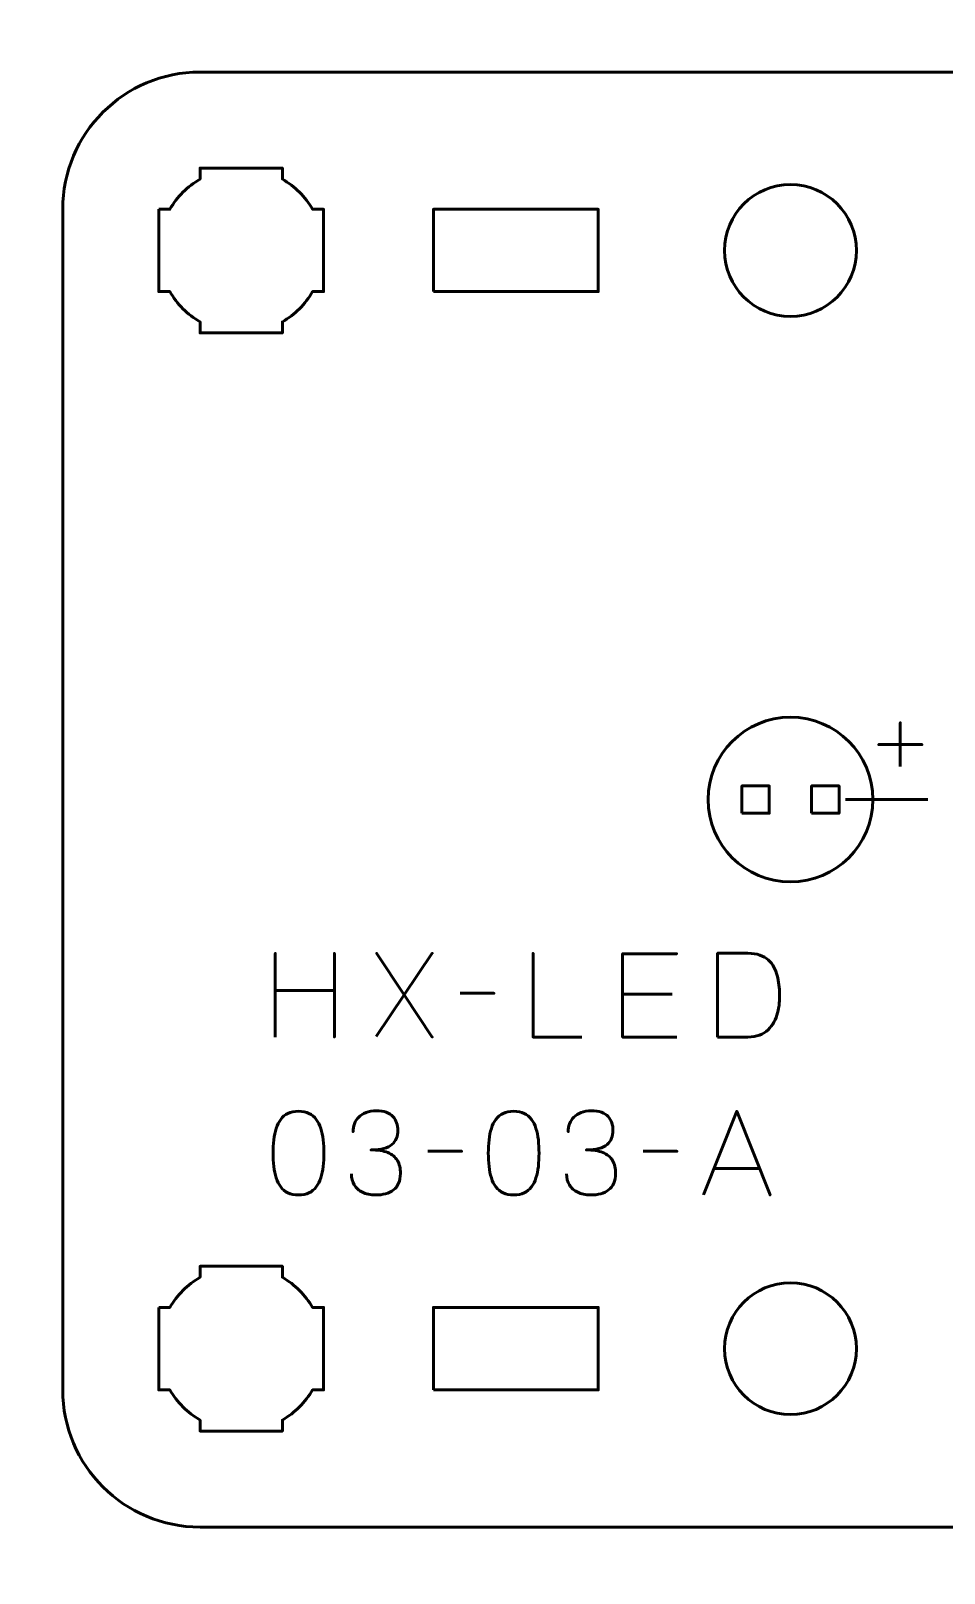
# Model space of a CAD drawing. Header units: centimetres. Extents: x -21 to 0, y -29.7 to 0.
# Drawn here: x -5.97 to -2.64, y -11.57 to -5.95 of the extents above; entities that cross this region are included whole.
import ezdxf

# ---------------------------------------------------------------- set-up
doc = ezdxf.new("R2010")
doc.units = ezdxf.units.CM
doc.header["$MEASUREMENT"] = 0
doc.layers.add('Layer 1', color=7, linetype='Continuous')

msp = doc.modelspace()

# ---------------------------------------------------------------- linework, layer by layer
at = {"layer": 'Layer 1', "lineweight": 53}
for points in [[(-4.5, -6.9), (-3.9, -6.9), (-3.9, -6.6), (-4.5, -6.6), (-4.5, -6.9)], [(-3.377, -8.8), (-3.277, -8.8), (-3.277, -8.7), (-3.377, -8.7), (-3.377, -8.8)], [(-3.123, -8.8), (-3.023, -8.8), (-3.023, -8.7), (-3.123, -8.7), (-3.123, -8.8)], [(-4.5, -10.9), (-3.9, -10.9), (-3.9, -10.6), (-4.5, -10.6), (-4.5, -10.9)]]:
    msp.add_lwpolyline(points, close=True, dxfattribs=at)
for centre in [(-3.2, -6.75), (-3.2, -10.75)]:
    msp.add_ellipse(centre, major_axis=(0, 0.24), ratio=1, dxfattribs=at)
at = {"layer": 'Layer 1', "color": 5, "lineweight": 53}
msp.add_ellipse((-3.2, -8.75), major_axis=(0, 0.3), ratio=1, dxfattribs=at)
at = {"layer": 'Layer 1', "color": 1, "lineweight": 53}
msp.add_open_spline([(-21.00003, -29.19995), (-21.00003, -29.19995), (-21.00003, -5.29992), (-21.00003, -5.29992), (-21.00003, -5.29992), (-21.00003, -5.21709), (-20.93286, -5.14992), (-20.85003, -5.14992), (-20.85003, -5.14992), (-20.7672, -5.14992), (-20.70003, -5.08275), (-20.70003, -4.99992), (-20.70003, -4.99992), (-20.70003, -4.91709), (-20.7672, -4.84992), (-20.85003, -4.84992), (-20.85003, -4.84992), (-20.93286, -4.84992), (-21.00003, -4.78275), (-21.00003, -4.69992), (-21.00003, -4.69992), (-21.00003, -4.61709), (-20.93286, -4.54992), (-20.85003, -4.54992), (-20.85003, -4.54992), (-20.7672, -4.54992), (-20.70003, -4.48275), (-20.70003, -4.39992), (-20.70003, -4.39992), (-20.70003, -4.31709), (-20.7672, -4.24992), (-20.85003, -4.24992), (-20.85003, -4.24992), (-20.93286, -4.24992), (-21.00003, -4.18275), (-21.00003, -4.09992), (-21.00003, -4.09992), (-21.00003, -4.01709), (-20.93286, -3.94992), (-20.85003, -3.94992), (-20.85003, -3.94992), (-20.7672, -3.94992), (-20.70003, -3.88275), (-20.70003, -3.79992), (-20.70003, -3.79992), (-20.70003, -3.71709), (-20.7672, -3.64992), (-20.85003, -3.64992), (-20.85003, -3.64992), (-20.93286, -3.64992), (-21.00003, -3.58275), (-21.00003, -3.49992), (-21.00003, -3.49992), (-21.00003, -3.41709), (-20.93286, -3.34992), (-20.85003, -3.34992), (-20.85003, -3.34992), (-20.7672, -3.34992), (-20.70003, -3.28275), (-20.70003, -3.19992), (-20.70003, -3.19992), (-20.70003, -3.11709), (-20.7672, -3.04992), (-20.85003, -3.04992), (-20.85003, -3.04992), (-20.93286, -3.04992), (-21.00003, -2.98275), (-21.00003, -2.89992), (-21.00003, -2.89992), (-21.00003, -2.81709), (-20.93286, -2.74992), (-20.85003, -2.74992), (-20.85003, -2.74992), (-20.7672, -2.74992), (-20.70003, -2.68275), (-20.70003, -2.59992), (-20.70003, -2.59992), (-20.70003, -2.51709), (-20.7672, -2.44992), (-20.85003, -2.44992), (-20.85003, -2.44992), (-20.93286, -2.44992), (-21.00003, -2.38275), (-21.00003, -2.29992), (-21.00003, -2.29992), (-21.00003, -2.21709), (-20.93286, -2.14992), (-20.85003, -2.14992), (-20.85003, -2.14992), (-20.7672, -2.14992), (-20.70003, -2.08275), (-20.70003, -1.99992), (-20.70003, -1.99992), (-20.70003, -1.91709), (-20.7672, -1.84992), (-20.85003, -1.84992), (-20.85003, -1.84992), (-20.93286, -1.84992), (-21.00003, -1.78275), (-21.00003, -1.69992), (-21.00003, -1.69992), (-21.00003, -1.61709), (-20.93286, -1.54992), (-20.85003, -1.54992), (-20.85003, -1.54992), (-20.7672, -1.54992), (-20.70003, -1.48275), (-20.70003, -1.39992), (-20.70003, -1.39992), (-20.70003, -1.31709), (-20.7672, -1.24992), (-20.85003, -1.24992), (-20.85003, -1.24992), (-20.93286, -1.24992), (-21.00003, -1.18275), (-21.00003, -1.09992), (-21.00003, -1.09992), (-21.00003, -1.09992), (-21.00003, -0.49992), (-21.00003, -0.49992), (-21.00003, -0.49992), (-21.00003, -0.22295), (-20.77694, 0.00004), (-20.49994, 0.00004), (-20.49994, 0.00004), (-20.49994, 0.00004), (-0.50008, 0.00004), (-0.50008, 0.00004), (-0.50008, 0.00004), (-0.22294, 0.00004), (0.00002, -0.22295), (0.00002, -0.49992), (0.00002, -0.49992), (0.00002, -0.49992), (0.00002, -29.19995), (0.00002, -29.19995), (0.00002, -29.19995), (0.00002, -29.47695), (-0.22294, -29.70004), (-0.50008, -29.70004), (-0.50008, -29.70004), (-0.50008, -29.70004), (-20.49994, -29.70004), (-20.49994, -29.70004), (-20.49994, -29.70004), (-20.77694, -29.70004), (-21.00003, -29.47695), (-21.00003, -29.19995)], degree=3, knots=[0, 0, 0, 0, 0.027027, 0.027027, 0.027027, 0.027027, 0.0540541, 0.0540541, 0.0540541, 0.0540541, 0.0810811, 0.0810811, 0.0810811, 0.0810811, 0.1081081, 0.1081081, 0.1081081, 0.1081081, 0.1351351, 0.1351351, 0.1351351, 0.1351351, 0.1621622, 0.1621622, 0.1621622, 0.1621622, 0.1891892, 0.1891892, 0.1891892, 0.1891892, 0.2162162, 0.2162162, 0.2162162, 0.2162162, 0.2432432, 0.2432432, 0.2432432, 0.2432432, 0.2702703, 0.2702703, 0.2702703, 0.2702703, 0.2972973, 0.2972973, 0.2972973, 0.2972973, 0.3243243, 0.3243243, 0.3243243, 0.3243243, 0.3513514, 0.3513514, 0.3513514, 0.3513514, 0.3783784, 0.3783784, 0.3783784, 0.3783784, 0.4054054, 0.4054054, 0.4054054, 0.4054054, 0.4324324, 0.4324324, 0.4324324, 0.4324324, 0.4594595, 0.4594595, 0.4594595, 0.4594595, 0.4864865, 0.4864865, 0.4864865, 0.4864865, 0.5135135, 0.5135135, 0.5135135, 0.5135135, 0.5405405, 0.5405405, 0.5405405, 0.5405405, 0.5675676, 0.5675676, 0.5675676, 0.5675676, 0.5945946, 0.5945946, 0.5945946, 0.5945946, 0.6216216, 0.6216216, 0.6216216, 0.6216216, 0.6486486, 0.6486486, 0.6486486, 0.6486486, 0.6756757, 0.6756757, 0.6756757, 0.6756757, 0.7027027, 0.7027027, 0.7027027, 0.7027027, 0.7297297, 0.7297297, 0.7297297, 0.7297297, 0.7567568, 0.7567568, 0.7567568, 0.7567568, 0.7837838, 0.7837838, 0.7837838, 0.7837838, 0.8108108, 0.8108108, 0.8108108, 0.8108108, 0.8378378, 0.8378378, 0.8378378, 0.8378378, 0.8648649, 0.8648649, 0.8648649, 0.8648649, 0.8918919, 0.8918919, 0.8918919, 0.8918919, 0.9189189, 0.9189189, 0.9189189, 0.9189189, 0.9459459, 0.9459459, 0.9459459, 0.9459459, 0.972973, 0.972973, 0.972973, 0.972973, 1, 1, 1, 1], dxfattribs=at)
at = {"layer": 'Layer 1', "color": 3, "lineweight": 53}
msp.add_open_spline([(-5.85, -10.9), (-5.85, -10.9), (-5.85, -6.6), (-5.85, -6.6), (-5.85, -6.6), (-5.85, -6.32391), (-5.62609, -6.1), (-5.35, -6.1), (-5.35, -6.1), (-5.35, -6.1), (-1.05, -6.1), (-1.05, -6.1), (-1.05, -6.1), (-0.77391, -6.1), (-0.55, -6.32391), (-0.55, -6.6), (-0.55, -6.6), (-0.55, -6.6), (-0.55, -10.9), (-0.55, -10.9), (-0.55, -10.9), (-0.55, -11.17609), (-0.77391, -11.4), (-1.05, -11.4), (-1.05, -11.4), (-1.05, -11.4), (-5.35, -11.4), (-5.35, -11.4), (-5.35, -11.4), (-5.62609, -11.4), (-5.85, -11.17609), (-5.85, -10.9)], degree=3, knots=[0, 0, 0, 0, 0.125, 0.125, 0.125, 0.125, 0.25, 0.25, 0.25, 0.25, 0.375, 0.375, 0.375, 0.375, 0.5, 0.5, 0.5, 0.5, 0.625, 0.625, 0.625, 0.625, 0.75, 0.75, 0.75, 0.75, 0.875, 0.875, 0.875, 0.875, 1, 1, 1, 1], dxfattribs=at)
at = {"layer": 'Layer 1', "lineweight": 53}
for points in [[(-5.5, -6.6), (-5.5, -6.6), (-5.45985, -6.6), (-5.45985, -6.6), (-5.45985, -6.6), (-5.4335, -6.55447), (-5.39553, -6.5165), (-5.35, -6.49015), (-5.35, -6.49015), (-5.35, -6.49015), (-5.35, -6.45), (-5.35, -6.45), (-5.35, -6.45), (-5.35, -6.45), (-5.2, -6.45), (-5.2, -6.45), (-5.2, -6.45), (-5.2, -6.45), (-5.05, -6.45), (-5.05, -6.45), (-5.05, -6.45), (-5.05, -6.45), (-5.05, -6.49015), (-5.05, -6.49015), (-5.05, -6.49015), (-5.00447, -6.5165), (-4.9665, -6.55447), (-4.94015, -6.6), (-4.94015, -6.6), (-4.94015, -6.6), (-4.9, -6.6), (-4.9, -6.6), (-4.9, -6.6), (-4.9, -6.6), (-4.9, -6.75), (-4.9, -6.75), (-4.9, -6.75), (-4.9, -6.75), (-4.9, -6.9), (-4.9, -6.9), (-4.9, -6.9), (-4.9, -6.9), (-4.94015, -6.9), (-4.94015, -6.9), (-4.94015, -6.9), (-4.9665, -6.94553), (-5.00447, -6.9835), (-5.05, -7.00985), (-5.05, -7.00985), (-5.05, -7.00985), (-5.05, -7.05), (-5.05, -7.05), (-5.05, -7.05), (-5.05, -7.05), (-5.2, -7.05), (-5.2, -7.05), (-5.2, -7.05), (-5.2, -7.05), (-5.35, -7.05), (-5.35, -7.05), (-5.35, -7.05), (-5.35, -7.05), (-5.35, -7.00985), (-5.35, -7.00985), (-5.35, -7.00985), (-5.39553, -6.9835), (-5.4335, -6.94553), (-5.45985, -6.9), (-5.45985, -6.9), (-5.45985, -6.9), (-5.5, -6.9), (-5.5, -6.9), (-5.5, -6.9), (-5.5, -6.9), (-5.5, -6.75), (-5.5, -6.75), (-5.5, -6.75), (-5.5, -6.75), (-5.5, -6.6), (-5.5, -6.6)], [(-5.5, -10.6), (-5.5, -10.6), (-5.45985, -10.6), (-5.45985, -10.6), (-5.45985, -10.6), (-5.4335, -10.55447), (-5.39553, -10.5165), (-5.35, -10.49015), (-5.35, -10.49015), (-5.35, -10.49015), (-5.35, -10.45), (-5.35, -10.45), (-5.35, -10.45), (-5.35, -10.45), (-5.2, -10.45), (-5.2, -10.45), (-5.2, -10.45), (-5.2, -10.45), (-5.05, -10.45), (-5.05, -10.45), (-5.05, -10.45), (-5.05, -10.45), (-5.05, -10.49015), (-5.05, -10.49015), (-5.05, -10.49015), (-5.00447, -10.5165), (-4.9665, -10.55447), (-4.94015, -10.6), (-4.94015, -10.6), (-4.94015, -10.6), (-4.9, -10.6), (-4.9, -10.6), (-4.9, -10.6), (-4.9, -10.6), (-4.9, -10.75), (-4.9, -10.75), (-4.9, -10.75), (-4.9, -10.75), (-4.9, -10.9), (-4.9, -10.9), (-4.9, -10.9), (-4.9, -10.9), (-4.94015, -10.9), (-4.94015, -10.9), (-4.94015, -10.9), (-4.9665, -10.94553), (-5.00447, -10.9835), (-5.05, -11.00985), (-5.05, -11.00985), (-5.05, -11.00985), (-5.05, -11.05), (-5.05, -11.05), (-5.05, -11.05), (-5.05, -11.05), (-5.2, -11.05), (-5.2, -11.05), (-5.2, -11.05), (-5.2, -11.05), (-5.35, -11.05), (-5.35, -11.05), (-5.35, -11.05), (-5.35, -11.05), (-5.35, -11.00985), (-5.35, -11.00985), (-5.35, -11.00985), (-5.39553, -10.9835), (-5.4335, -10.94553), (-5.45985, -10.9), (-5.45985, -10.9), (-5.45985, -10.9), (-5.5, -10.9), (-5.5, -10.9), (-5.5, -10.9), (-5.5, -10.9), (-5.5, -10.75), (-5.5, -10.75), (-5.5, -10.75), (-5.5, -10.75), (-5.5, -10.6), (-5.5, -10.6)]]:
    msp.add_open_spline(points, degree=3, knots=[0, 0, 0, 0, 0.05, 0.05, 0.05, 0.05, 0.1, 0.1, 0.1, 0.1, 0.15, 0.15, 0.15, 0.15, 0.2, 0.2, 0.2, 0.2, 0.25, 0.25, 0.25, 0.25, 0.3, 0.3, 0.3, 0.3, 0.35, 0.35, 0.35, 0.35, 0.4, 0.4, 0.4, 0.4, 0.45, 0.45, 0.45, 0.45, 0.5, 0.5, 0.5, 0.5, 0.55, 0.55, 0.55, 0.55, 0.6, 0.6, 0.6, 0.6, 0.65, 0.65, 0.65, 0.65, 0.7, 0.7, 0.7, 0.7, 0.75, 0.75, 0.75, 0.75, 0.8, 0.8, 0.8, 0.8, 0.85, 0.85, 0.85, 0.85, 0.9, 0.9, 0.9, 0.9, 0.95, 0.95, 0.95, 0.95, 1, 1, 1, 1], dxfattribs=at)
at = {"layer": 'Layer 1', "color": 5, "lineweight": 53}
for points, knots in [([(-2.8, -8.62959), (-2.8, -8.62959), (-2.8, -8.55), (-2.8, -8.55), (-2.8, -8.55), (-2.8, -8.55), (-2.87916, -8.55), (-2.87916, -8.55), (-2.87916, -8.55), (-2.87916, -8.55), (-2.8, -8.55), (-2.8, -8.55), (-2.8, -8.55), (-2.8, -8.55), (-2.8, -8.47042), (-2.8, -8.47042), (-2.8, -8.47042), (-2.8, -8.47042), (-2.8, -8.55), (-2.8, -8.55), (-2.8, -8.55), (-2.8, -8.55), (-2.72083, -8.55), (-2.72083, -8.55), (-2.72083, -8.55), (-2.72083, -8.55), (-2.8, -8.55), (-2.8, -8.55), (-2.8, -8.55), (-2.8, -8.55), (-2.8, -8.62959), (-2.8, -8.62959)], [0, 0, 0, 0, 0.125, 0.125, 0.125, 0.125, 0.25, 0.25, 0.25, 0.25, 0.375, 0.375, 0.375, 0.375, 0.5, 0.5, 0.5, 0.5, 0.625, 0.625, 0.625, 0.625, 0.75, 0.75, 0.75, 0.75, 0.875, 0.875, 0.875, 0.875, 1, 1, 1, 1]), ([(-5.07632, -9.61494), (-5.07632, -9.61494), (-5.07632, -9.44603), (-5.07632, -9.44603), (-5.07632, -9.44603), (-5.07632, -9.44603), (-4.86085, -9.44603), (-4.86085, -9.44603), (-4.86085, -9.44603), (-4.86085, -9.44603), (-4.86085, -9.61494), (-4.86085, -9.61494), (-4.86085, -9.61494), (-4.86085, -9.61494), (-4.86085, -9.31014), (-4.86085, -9.31014), (-4.86085, -9.31014), (-4.86085, -9.31014), (-4.86085, -9.44603), (-4.86085, -9.44603), (-4.86085, -9.44603), (-4.86085, -9.44603), (-5.07632, -9.44603), (-5.07632, -9.44603), (-5.07632, -9.44603), (-5.07632, -9.44603), (-5.07632, -9.31014), (-5.07632, -9.31014), (-5.07632, -9.31014), (-5.07632, -9.31014), (-5.07632, -9.61494), (-5.07632, -9.61494)], [0, 0, 0, 0, 0.125, 0.125, 0.125, 0.125, 0.25, 0.25, 0.25, 0.25, 0.375, 0.375, 0.375, 0.375, 0.5, 0.5, 0.5, 0.5, 0.625, 0.625, 0.625, 0.625, 0.75, 0.75, 0.75, 0.75, 0.875, 0.875, 0.875, 0.875, 1, 1, 1, 1]), ([(-4.70887, -9.61282), (-4.70887, -9.61282), (-4.60642, -9.46127), (-4.60642, -9.46127), (-4.60642, -9.46127), (-4.60642, -9.46127), (-4.70718, -9.30972), (-4.70718, -9.30972), (-4.70718, -9.30972), (-4.70718, -9.30972), (-4.60642, -9.46127), (-4.60642, -9.46127), (-4.60642, -9.46127), (-4.60642, -9.46127), (-4.5044, -9.30972), (-4.5044, -9.30972), (-4.5044, -9.30972), (-4.5044, -9.30972), (-4.60642, -9.46127), (-4.60642, -9.46127), (-4.60642, -9.46127), (-4.60642, -9.46127), (-4.5044, -9.61494), (-4.5044, -9.61494), (-4.5044, -9.61494), (-4.5044, -9.61494), (-4.60642, -9.46127), (-4.60642, -9.46127), (-4.60642, -9.46127), (-4.60642, -9.46127), (-4.70887, -9.61282), (-4.70887, -9.61282)], [0, 0, 0, 0, 0.125, 0.125, 0.125, 0.125, 0.25, 0.25, 0.25, 0.25, 0.375, 0.375, 0.375, 0.375, 0.5, 0.5, 0.5, 0.5, 0.625, 0.625, 0.625, 0.625, 0.75, 0.75, 0.75, 0.75, 0.875, 0.875, 0.875, 0.875, 1, 1, 1, 1]), ([(-3.95916, -9.61494), (-3.95916, -9.61494), (-4.13738, -9.61494), (-4.13738, -9.61494), (-4.13738, -9.61494), (-4.13738, -9.61494), (-4.13738, -9.30972), (-4.13738, -9.30972), (-4.13738, -9.30972), (-4.13738, -9.30972), (-4.13738, -9.61494), (-4.13738, -9.61494), (-4.13738, -9.61494), (-4.13738, -9.61494), (-3.95916, -9.61494), (-3.95916, -9.61494)], [0, 0, 0, 0, 0.25, 0.25, 0.25, 0.25, 0.5, 0.5, 0.5, 0.5, 0.75, 0.75, 0.75, 0.75, 1, 1, 1, 1]), ([(-3.61415, -9.61494), (-3.61415, -9.61494), (-3.81142, -9.61494), (-3.81142, -9.61494), (-3.81142, -9.61494), (-3.81142, -9.61494), (-3.81142, -9.31141), (-3.81142, -9.31141), (-3.81142, -9.31141), (-3.81142, -9.31141), (-3.61415, -9.31141), (-3.61415, -9.31141), (-3.61415, -9.31141), (-3.61415, -9.31141), (-3.81142, -9.31141), (-3.81142, -9.31141), (-3.81142, -9.31141), (-3.81142, -9.31141), (-3.81142, -9.61494), (-3.81142, -9.61494), (-3.81142, -9.61494), (-3.81142, -9.61494), (-3.61415, -9.61494), (-3.61415, -9.61494)], [0, 0, 0, 0, 0.1666667, 0.1666667, 0.1666667, 0.1666667, 0.3333333, 0.3333333, 0.3333333, 0.3333333, 0.5, 0.5, 0.5, 0.5, 0.6666667, 0.6666667, 0.6666667, 0.6666667, 0.8333333, 0.8333333, 0.8333333, 0.8333333, 1, 1, 1, 1]), ([(-3.46514, -9.61494), (-3.46514, -9.61494), (-3.46514, -9.30972), (-3.46514, -9.30972), (-3.46514, -9.30972), (-3.46514, -9.30972), (-3.35507, -9.30972), (-3.35507, -9.30972), (-3.35507, -9.30972), (-3.33835, -9.30979), (-3.32389, -9.31198), (-3.31168, -9.31628), (-3.31168, -9.31628), (-3.29955, -9.32058), (-3.28925, -9.32651), (-3.28092, -9.33399), (-3.28092, -9.33399), (-3.27253, -9.34154), (-3.26575, -9.35022), (-3.26046, -9.35995), (-3.26046, -9.35995), (-3.25517, -9.36976), (-3.25108, -9.3802), (-3.24818, -9.39128), (-3.24818, -9.39128), (-3.24529, -9.40229), (-3.24325, -9.41351), (-3.24198, -9.42486), (-3.24198, -9.42486), (-3.24071, -9.43622), (-3.23986, -9.44723), (-3.23951, -9.45788), (-3.23951, -9.45788), (-3.23901, -9.46854), (-3.23936, -9.47976), (-3.24049, -9.49154), (-3.24049, -9.49154), (-3.24162, -9.50332), (-3.24374, -9.5151), (-3.24691, -9.52682), (-3.24691, -9.52682), (-3.25002, -9.53853), (-3.25446, -9.54968), (-3.26018, -9.56019), (-3.26018, -9.56019), (-3.26582, -9.57077), (-3.27302, -9.58016), (-3.28163, -9.58834), (-3.28163, -9.58834), (-3.29031, -9.59653), (-3.30068, -9.60302), (-3.31281, -9.60774), (-3.31281, -9.60774), (-3.32495, -9.61247), (-3.33906, -9.61487), (-3.35507, -9.61494), (-3.35507, -9.61494), (-3.35507, -9.61494), (-3.46514, -9.61494), (-3.46514, -9.61494)], [0, 0, 0, 0, 0.0666667, 0.0666667, 0.0666667, 0.0666667, 0.1333333, 0.1333333, 0.1333333, 0.1333333, 0.2, 0.2, 0.2, 0.2, 0.2666667, 0.2666667, 0.2666667, 0.2666667, 0.3333333, 0.3333333, 0.3333333, 0.3333333, 0.4, 0.4, 0.4, 0.4, 0.4666667, 0.4666667, 0.4666667, 0.4666667, 0.5333333, 0.5333333, 0.5333333, 0.5333333, 0.6, 0.6, 0.6, 0.6, 0.6666667, 0.6666667, 0.6666667, 0.6666667, 0.7333333, 0.7333333, 0.7333333, 0.7333333, 0.8, 0.8, 0.8, 0.8, 0.8666667, 0.8666667, 0.8666667, 0.8666667, 0.9333333, 0.9333333, 0.9333333, 0.9333333, 1, 1, 1, 1]), ([(-3.46514, -9.61494), (-3.46514, -9.61494), (-3.46514, -9.30972), (-3.46514, -9.30972), (-3.46514, -9.30972), (-3.46514, -9.30972), (-3.35507, -9.30972), (-3.35507, -9.30972), (-3.35507, -9.30972), (-3.33835, -9.30979), (-3.32389, -9.31198), (-3.31168, -9.31628), (-3.31168, -9.31628), (-3.29955, -9.32058), (-3.28925, -9.32651), (-3.28092, -9.33399), (-3.28092, -9.33399), (-3.27253, -9.34154), (-3.26575, -9.35022), (-3.26046, -9.35995), (-3.26046, -9.35995), (-3.25517, -9.36976), (-3.25108, -9.3802), (-3.24818, -9.39128), (-3.24818, -9.39128), (-3.24529, -9.40229), (-3.24325, -9.41351), (-3.24198, -9.42486), (-3.24198, -9.42486), (-3.24071, -9.43622), (-3.23986, -9.44723), (-3.23951, -9.45788), (-3.23951, -9.45788), (-3.23901, -9.46854), (-3.23936, -9.47976), (-3.24049, -9.49154), (-3.24049, -9.49154), (-3.24162, -9.50332), (-3.24374, -9.5151), (-3.24691, -9.52682), (-3.24691, -9.52682), (-3.25002, -9.53853), (-3.25446, -9.54968), (-3.26018, -9.56019), (-3.26018, -9.56019), (-3.26582, -9.57077), (-3.27302, -9.58016), (-3.28163, -9.58834), (-3.28163, -9.58834), (-3.29031, -9.59653), (-3.30068, -9.60302), (-3.31281, -9.60774), (-3.31281, -9.60774), (-3.32495, -9.61247), (-3.33906, -9.61487), (-3.35507, -9.61494), (-3.35507, -9.61494), (-3.35507, -9.61494), (-3.46514, -9.61494), (-3.46514, -9.61494)], [0, 0, 0, 0, 0.0666667, 0.0666667, 0.0666667, 0.0666667, 0.1333333, 0.1333333, 0.1333333, 0.1333333, 0.2, 0.2, 0.2, 0.2, 0.2666667, 0.2666667, 0.2666667, 0.2666667, 0.3333333, 0.3333333, 0.3333333, 0.3333333, 0.4, 0.4, 0.4, 0.4, 0.4666667, 0.4666667, 0.4666667, 0.4666667, 0.5333333, 0.5333333, 0.5333333, 0.5333333, 0.6, 0.6, 0.6, 0.6, 0.6666667, 0.6666667, 0.6666667, 0.6666667, 0.7333333, 0.7333333, 0.7333333, 0.7333333, 0.8, 0.8, 0.8, 0.8, 0.8666667, 0.8666667, 0.8666667, 0.8666667, 0.9333333, 0.9333333, 0.9333333, 0.9333333, 1, 1, 1, 1]), ([(-4.40323, -9.45534), (-4.40323, -9.45534), (-4.28004, -9.45534), (-4.28004, -9.45534), (-4.28004, -9.45534), (-4.28004, -9.45534), (-4.40323, -9.45534), (-4.40323, -9.45534)], [0, 0, 0, 0, 0.5, 0.5, 0.5, 0.5, 1, 1, 1, 1]), ([(-3.63108, -9.45873), (-3.63108, -9.45873), (-3.81142, -9.45873), (-3.81142, -9.45873), (-3.81142, -9.45873), (-3.81142, -9.45873), (-3.63108, -9.45873), (-3.63108, -9.45873)], [0, 0, 0, 0, 0.5, 0.5, 0.5, 0.5, 1, 1, 1, 1]), ([(-4.99144, -10.19025), (-4.97663, -10.19018), (-4.96386, -10.18757), (-4.9532, -10.18249), (-4.9532, -10.18249), (-4.94262, -10.17741), (-4.9338, -10.17014), (-4.92675, -10.1609), (-4.92675, -10.1609), (-4.91976, -10.15159), (-4.91426, -10.14058), (-4.91017, -10.12788), (-4.91017, -10.12788), (-4.90614, -10.11518), (-4.90325, -10.10128), (-4.90163, -10.08604), (-4.90163, -10.08604), (-4.89993, -10.0708), (-4.89909, -10.05478), (-4.89916, -10.03785), (-4.89916, -10.03785), (-4.89909, -10.02099), (-4.89993, -10.00497), (-4.90163, -9.9898), (-4.90163, -9.9898), (-4.90325, -9.97463), (-4.90614, -9.96066), (-4.91017, -9.94796), (-4.91017, -9.94796), (-4.91426, -9.93533), (-4.91976, -9.92433), (-4.92675, -9.91494), (-4.92675, -9.91494), (-4.9338, -9.90563), (-4.94262, -9.89836), (-4.9532, -9.89328), (-4.9532, -9.89328), (-4.96386, -9.88813), (-4.97663, -9.88552), (-4.99144, -9.88545), (-4.99144, -9.88545), (-5.00626, -9.88552), (-5.01903, -9.88813), (-5.02969, -9.89328), (-5.02969, -9.89328), (-5.04027, -9.89836), (-5.04909, -9.90563), (-5.05614, -9.91494), (-5.05614, -9.91494), (-5.06313, -9.92433), (-5.06863, -9.93533), (-5.07272, -9.94796), (-5.07272, -9.94796), (-5.07675, -9.96066), (-5.07964, -9.97463), (-5.08126, -9.9898), (-5.08126, -9.9898), (-5.08295, -10.00497), (-5.0838, -10.02099), (-5.08373, -10.03785), (-5.08373, -10.03785), (-5.0838, -10.05478), (-5.08295, -10.0708), (-5.08126, -10.08604), (-5.08126, -10.08604), (-5.07964, -10.10128), (-5.07675, -10.11518), (-5.07272, -10.12788), (-5.07272, -10.12788), (-5.06863, -10.14058), (-5.06313, -10.15159), (-5.05614, -10.1609), (-5.05614, -10.1609), (-5.04909, -10.17014), (-5.04027, -10.17741), (-5.02969, -10.18249), (-5.02969, -10.18249), (-5.01903, -10.18757), (-5.00626, -10.19018), (-4.99144, -10.19025)], [0, 0, 0, 0, 0.05, 0.05, 0.05, 0.05, 0.1, 0.1, 0.1, 0.1, 0.15, 0.15, 0.15, 0.15, 0.2, 0.2, 0.2, 0.2, 0.25, 0.25, 0.25, 0.25, 0.3, 0.3, 0.3, 0.3, 0.35, 0.35, 0.35, 0.35, 0.4, 0.4, 0.4, 0.4, 0.45, 0.45, 0.45, 0.45, 0.5, 0.5, 0.5, 0.5, 0.55, 0.55, 0.55, 0.55, 0.6, 0.6, 0.6, 0.6, 0.65, 0.65, 0.65, 0.65, 0.7, 0.7, 0.7, 0.7, 0.75, 0.75, 0.75, 0.75, 0.8, 0.8, 0.8, 0.8, 0.85, 0.85, 0.85, 0.85, 0.9, 0.9, 0.9, 0.9, 0.95, 0.95, 0.95, 0.95, 1, 1, 1, 1]), ([(-4.99144, -10.19025), (-4.97663, -10.19018), (-4.96386, -10.18757), (-4.9532, -10.18249), (-4.9532, -10.18249), (-4.94262, -10.17741), (-4.9338, -10.17014), (-4.92675, -10.1609), (-4.92675, -10.1609), (-4.91976, -10.15159), (-4.91426, -10.14058), (-4.91017, -10.12788), (-4.91017, -10.12788), (-4.90614, -10.11518), (-4.90325, -10.10128), (-4.90163, -10.08604), (-4.90163, -10.08604), (-4.89993, -10.0708), (-4.89909, -10.05478), (-4.89916, -10.03785), (-4.89916, -10.03785), (-4.89909, -10.02099), (-4.89993, -10.00497), (-4.90163, -9.9898), (-4.90163, -9.9898), (-4.90325, -9.97463), (-4.90614, -9.96066), (-4.91017, -9.94796), (-4.91017, -9.94796), (-4.91426, -9.93533), (-4.91976, -9.92433), (-4.92675, -9.91494), (-4.92675, -9.91494), (-4.9338, -9.90563), (-4.94262, -9.89836), (-4.9532, -9.89328), (-4.9532, -9.89328), (-4.96386, -9.88813), (-4.97663, -9.88552), (-4.99144, -9.88545), (-4.99144, -9.88545), (-5.00626, -9.88552), (-5.01903, -9.88813), (-5.02969, -9.89328), (-5.02969, -9.89328), (-5.04027, -9.89836), (-5.04909, -9.90563), (-5.05614, -9.91494), (-5.05614, -9.91494), (-5.06313, -9.92433), (-5.06863, -9.93533), (-5.07272, -9.94796), (-5.07272, -9.94796), (-5.07675, -9.96066), (-5.07964, -9.97463), (-5.08126, -9.9898), (-5.08126, -9.9898), (-5.08295, -10.00497), (-5.0838, -10.02099), (-5.08373, -10.03785), (-5.08373, -10.03785), (-5.0838, -10.05478), (-5.08295, -10.0708), (-5.08126, -10.08604), (-5.08126, -10.08604), (-5.07964, -10.10128), (-5.07675, -10.11518), (-5.07272, -10.12788), (-5.07272, -10.12788), (-5.06863, -10.14058), (-5.06313, -10.15159), (-5.05614, -10.1609), (-5.05614, -10.1609), (-5.04909, -10.17014), (-5.04027, -10.17741), (-5.02969, -10.18249), (-5.02969, -10.18249), (-5.01903, -10.18757), (-5.00626, -10.19018), (-4.99144, -10.19025)], [0, 0, 0, 0, 0.05, 0.05, 0.05, 0.05, 0.1, 0.1, 0.1, 0.1, 0.15, 0.15, 0.15, 0.15, 0.2, 0.2, 0.2, 0.2, 0.25, 0.25, 0.25, 0.25, 0.3, 0.3, 0.3, 0.3, 0.35, 0.35, 0.35, 0.35, 0.4, 0.4, 0.4, 0.4, 0.45, 0.45, 0.45, 0.45, 0.5, 0.5, 0.5, 0.5, 0.55, 0.55, 0.55, 0.55, 0.6, 0.6, 0.6, 0.6, 0.65, 0.65, 0.65, 0.65, 0.7, 0.7, 0.7, 0.7, 0.75, 0.75, 0.75, 0.75, 0.8, 0.8, 0.8, 0.8, 0.85, 0.85, 0.85, 0.85, 0.9, 0.9, 0.9, 0.9, 0.95, 0.95, 0.95, 0.95, 1, 1, 1, 1]), ([(-4.79883, -10.11363), (-4.79876, -10.12887), (-4.79523, -10.14213), (-4.78825, -10.15363), (-4.78825, -10.15363), (-4.78126, -10.16506), (-4.77131, -10.17402), (-4.75833, -10.18044), (-4.75833, -10.18044), (-4.74535, -10.18686), (-4.72976, -10.19011), (-4.71162, -10.19025), (-4.71162, -10.19025), (-4.69801, -10.19025), (-4.68566, -10.18884), (-4.67444, -10.18588), (-4.67444, -10.18588), (-4.66329, -10.18291), (-4.6537, -10.17833), (-4.64558, -10.17205), (-4.64558, -10.17205), (-4.63747, -10.16577), (-4.63126, -10.15765), (-4.62682, -10.14778), (-4.62682, -10.14778), (-4.62244, -10.13783), (-4.62026, -10.1259), (-4.62019, -10.11193), (-4.62019, -10.11193), (-4.62011, -10.09331), (-4.62392, -10.07757), (-4.63147, -10.0648), (-4.63147, -10.0648), (-4.63902, -10.05203), (-4.65074, -10.04244), (-4.66647, -10.03588), (-4.66647, -10.03588), (-4.6822, -10.02931), (-4.70238, -10.026), (-4.72686, -10.026), (-4.72686, -10.026), (-4.70859, -10.02607), (-4.69328, -10.02438), (-4.68079, -10.02092), (-4.68079, -10.02092), (-4.66837, -10.01746), (-4.65843, -10.01259), (-4.65095, -10.00624), (-4.65095, -10.00624), (-4.64347, -9.99996), (-4.63804, -9.99248), (-4.63479, -9.98388), (-4.63479, -9.98388), (-4.63147, -9.97534), (-4.62985, -9.96596), (-4.62992, -9.95573), (-4.62992, -9.95573), (-4.62985, -9.94549), (-4.63126, -9.93604), (-4.63408, -9.92729), (-4.63408, -9.92729), (-4.63684, -9.91854), (-4.64135, -9.91085), (-4.64749, -9.90429), (-4.64749, -9.90429), (-4.65363, -9.89773), (-4.66174, -9.89258), (-4.67169, -9.88891), (-4.67169, -9.88891), (-4.68171, -9.88524), (-4.69392, -9.88341), (-4.70824, -9.88334), (-4.70824, -9.88334), (-4.72249, -9.88341), (-4.73498, -9.88552), (-4.74556, -9.88962), (-4.74556, -9.88962), (-4.75622, -9.89371), (-4.76496, -9.89928), (-4.77202, -9.90641), (-4.77202, -9.90641), (-4.779, -9.91353), (-4.78423, -9.92165), (-4.78768, -9.93082), (-4.78768, -9.93082), (-4.79121, -9.93999), (-4.7929, -9.94973), (-4.7929, -9.95996), (-4.7929, -9.95996), (-4.7929, -9.94973), (-4.79121, -9.93999), (-4.78768, -9.93082), (-4.78768, -9.93082), (-4.78423, -9.92165), (-4.779, -9.91353), (-4.77202, -9.90641), (-4.77202, -9.90641), (-4.76496, -9.89928), (-4.75622, -9.89371), (-4.74556, -9.88962), (-4.74556, -9.88962), (-4.73498, -9.88552), (-4.72249, -9.88341), (-4.70824, -9.88334), (-4.70824, -9.88334), (-4.69392, -9.88341), (-4.68171, -9.88524), (-4.67169, -9.88891), (-4.67169, -9.88891), (-4.66174, -9.89258), (-4.65363, -9.89773), (-4.64749, -9.90429), (-4.64749, -9.90429), (-4.64135, -9.91085), (-4.63684, -9.91854), (-4.63408, -9.92729), (-4.63408, -9.92729), (-4.63126, -9.93604), (-4.62985, -9.94549), (-4.62992, -9.95573), (-4.62992, -9.95573), (-4.62985, -9.96596), (-4.63147, -9.97534), (-4.63479, -9.98388), (-4.63479, -9.98388), (-4.63804, -9.99248), (-4.64347, -9.99996), (-4.65095, -10.00624), (-4.65095, -10.00624), (-4.65843, -10.01259), (-4.66837, -10.01746), (-4.68079, -10.02092), (-4.68079, -10.02092), (-4.69328, -10.02438), (-4.70859, -10.02607), (-4.72686, -10.026), (-4.72686, -10.026), (-4.70238, -10.026), (-4.6822, -10.02931), (-4.66647, -10.03588), (-4.66647, -10.03588), (-4.65074, -10.04244), (-4.63902, -10.05203), (-4.63147, -10.0648), (-4.63147, -10.0648), (-4.62392, -10.07757), (-4.62011, -10.09331), (-4.62019, -10.11193), (-4.62019, -10.11193), (-4.62026, -10.1259), (-4.62244, -10.13783), (-4.62682, -10.14778), (-4.62682, -10.14778), (-4.63126, -10.15765), (-4.63747, -10.16577), (-4.64558, -10.17205), (-4.64558, -10.17205), (-4.6537, -10.17833), (-4.66329, -10.18291), (-4.67444, -10.18588), (-4.67444, -10.18588), (-4.68566, -10.18884), (-4.69801, -10.19025), (-4.71162, -10.19025), (-4.71162, -10.19025), (-4.72976, -10.19011), (-4.74535, -10.18686), (-4.75833, -10.18044), (-4.75833, -10.18044), (-4.77131, -10.17402), (-4.78126, -10.16506), (-4.78825, -10.15363), (-4.78825, -10.15363), (-4.79523, -10.14213), (-4.79876, -10.12887), (-4.79883, -10.11363)], [0, 0, 0, 0, 0.0227273, 0.0227273, 0.0227273, 0.0227273, 0.0454545, 0.0454545, 0.0454545, 0.0454545, 0.0681818, 0.0681818, 0.0681818, 0.0681818, 0.0909091, 0.0909091, 0.0909091, 0.0909091, 0.1136364, 0.1136364, 0.1136364, 0.1136364, 0.1363636, 0.1363636, 0.1363636, 0.1363636, 0.1590909, 0.1590909, 0.1590909, 0.1590909, 0.1818182, 0.1818182, 0.1818182, 0.1818182, 0.2045455, 0.2045455, 0.2045455, 0.2045455, 0.2272727, 0.2272727, 0.2272727, 0.2272727, 0.25, 0.25, 0.25, 0.25, 0.2727273, 0.2727273, 0.2727273, 0.2727273, 0.2954545, 0.2954545, 0.2954545, 0.2954545, 0.3181818, 0.3181818, 0.3181818, 0.3181818, 0.3409091, 0.3409091, 0.3409091, 0.3409091, 0.3636364, 0.3636364, 0.3636364, 0.3636364, 0.3863636, 0.3863636, 0.3863636, 0.3863636, 0.4090909, 0.4090909, 0.4090909, 0.4090909, 0.4318182, 0.4318182, 0.4318182, 0.4318182, 0.4545455, 0.4545455, 0.4545455, 0.4545455, 0.4772727, 0.4772727, 0.4772727, 0.4772727, 0.5, 0.5, 0.5, 0.5, 0.5227273, 0.5227273, 0.5227273, 0.5227273, 0.5454545, 0.5454545, 0.5454545, 0.5454545, 0.5681818, 0.5681818, 0.5681818, 0.5681818, 0.5909091, 0.5909091, 0.5909091, 0.5909091, 0.6136364, 0.6136364, 0.6136364, 0.6136364, 0.6363636, 0.6363636, 0.6363636, 0.6363636, 0.6590909, 0.6590909, 0.6590909, 0.6590909, 0.6818182, 0.6818182, 0.6818182, 0.6818182, 0.7045455, 0.7045455, 0.7045455, 0.7045455, 0.7272727, 0.7272727, 0.7272727, 0.7272727, 0.75, 0.75, 0.75, 0.75, 0.7727273, 0.7727273, 0.7727273, 0.7727273, 0.7954545, 0.7954545, 0.7954545, 0.7954545, 0.8181818, 0.8181818, 0.8181818, 0.8181818, 0.8409091, 0.8409091, 0.8409091, 0.8409091, 0.8636364, 0.8636364, 0.8636364, 0.8636364, 0.8863636, 0.8863636, 0.8863636, 0.8863636, 0.9090909, 0.9090909, 0.9090909, 0.9090909, 0.9318182, 0.9318182, 0.9318182, 0.9318182, 0.9545455, 0.9545455, 0.9545455, 0.9545455, 0.9772727, 0.9772727, 0.9772727, 0.9772727, 1, 1, 1, 1]), ([(-4.20786, -10.19025), (-4.19305, -10.19018), (-4.18028, -10.18757), (-4.16962, -10.18249), (-4.16962, -10.18249), (-4.15904, -10.17741), (-4.15022, -10.17014), (-4.14317, -10.1609), (-4.14317, -10.1609), (-4.13618, -10.15159), (-4.13068, -10.14058), (-4.12659, -10.12788), (-4.12659, -10.12788), (-4.12256, -10.11518), (-4.11967, -10.10128), (-4.11805, -10.08604), (-4.11805, -10.08604), (-4.11635, -10.0708), (-4.11551, -10.05478), (-4.11558, -10.03785), (-4.11558, -10.03785), (-4.11551, -10.02099), (-4.11635, -10.00497), (-4.11805, -9.9898), (-4.11805, -9.9898), (-4.11967, -9.97463), (-4.12256, -9.96066), (-4.12659, -9.94796), (-4.12659, -9.94796), (-4.13068, -9.93533), (-4.13618, -9.92433), (-4.14317, -9.91494), (-4.14317, -9.91494), (-4.15022, -9.90563), (-4.15904, -9.89836), (-4.16962, -9.89328), (-4.16962, -9.89328), (-4.18028, -9.88813), (-4.19305, -9.88552), (-4.20786, -9.88545), (-4.20786, -9.88545), (-4.22268, -9.88552), (-4.23545, -9.88813), (-4.24611, -9.89328), (-4.24611, -9.89328), (-4.25669, -9.89836), (-4.26551, -9.90563), (-4.27256, -9.91494), (-4.27256, -9.91494), (-4.27955, -9.92433), (-4.28505, -9.93533), (-4.28914, -9.94796), (-4.28914, -9.94796), (-4.29317, -9.96066), (-4.29606, -9.97463), (-4.29768, -9.9898), (-4.29768, -9.9898), (-4.29937, -10.00497), (-4.30022, -10.02099), (-4.30015, -10.03785), (-4.30015, -10.03785), (-4.30022, -10.05478), (-4.29937, -10.0708), (-4.29768, -10.08604), (-4.29768, -10.08604), (-4.29606, -10.10128), (-4.29317, -10.11518), (-4.28914, -10.12788), (-4.28914, -10.12788), (-4.28505, -10.14058), (-4.27955, -10.15159), (-4.27256, -10.1609), (-4.27256, -10.1609), (-4.26551, -10.17014), (-4.25669, -10.17741), (-4.24611, -10.18249), (-4.24611, -10.18249), (-4.23545, -10.18757), (-4.22268, -10.19018), (-4.20786, -10.19025)], [0, 0, 0, 0, 0.05, 0.05, 0.05, 0.05, 0.1, 0.1, 0.1, 0.1, 0.15, 0.15, 0.15, 0.15, 0.2, 0.2, 0.2, 0.2, 0.25, 0.25, 0.25, 0.25, 0.3, 0.3, 0.3, 0.3, 0.35, 0.35, 0.35, 0.35, 0.4, 0.4, 0.4, 0.4, 0.45, 0.45, 0.45, 0.45, 0.5, 0.5, 0.5, 0.5, 0.55, 0.55, 0.55, 0.55, 0.6, 0.6, 0.6, 0.6, 0.65, 0.65, 0.65, 0.65, 0.7, 0.7, 0.7, 0.7, 0.75, 0.75, 0.75, 0.75, 0.8, 0.8, 0.8, 0.8, 0.85, 0.85, 0.85, 0.85, 0.9, 0.9, 0.9, 0.9, 0.95, 0.95, 0.95, 0.95, 1, 1, 1, 1]), ([(-4.20786, -10.19025), (-4.19305, -10.19018), (-4.18028, -10.18757), (-4.16962, -10.18249), (-4.16962, -10.18249), (-4.15904, -10.17741), (-4.15022, -10.17014), (-4.14317, -10.1609), (-4.14317, -10.1609), (-4.13618, -10.15159), (-4.13068, -10.14058), (-4.12659, -10.12788), (-4.12659, -10.12788), (-4.12256, -10.11518), (-4.11967, -10.10128), (-4.11805, -10.08604), (-4.11805, -10.08604), (-4.11635, -10.0708), (-4.11551, -10.05478), (-4.11558, -10.03785), (-4.11558, -10.03785), (-4.11551, -10.02099), (-4.11635, -10.00497), (-4.11805, -9.9898), (-4.11805, -9.9898), (-4.11967, -9.97463), (-4.12256, -9.96066), (-4.12659, -9.94796), (-4.12659, -9.94796), (-4.13068, -9.93533), (-4.13618, -9.92433), (-4.14317, -9.91494), (-4.14317, -9.91494), (-4.15022, -9.90563), (-4.15904, -9.89836), (-4.16962, -9.89328), (-4.16962, -9.89328), (-4.18028, -9.88813), (-4.19305, -9.88552), (-4.20786, -9.88545), (-4.20786, -9.88545), (-4.22268, -9.88552), (-4.23545, -9.88813), (-4.24611, -9.89328), (-4.24611, -9.89328), (-4.25669, -9.89836), (-4.26551, -9.90563), (-4.27256, -9.91494), (-4.27256, -9.91494), (-4.27955, -9.92433), (-4.28505, -9.93533), (-4.28914, -9.94796), (-4.28914, -9.94796), (-4.29317, -9.96066), (-4.29606, -9.97463), (-4.29768, -9.9898), (-4.29768, -9.9898), (-4.29937, -10.00497), (-4.30022, -10.02099), (-4.30015, -10.03785), (-4.30015, -10.03785), (-4.30022, -10.05478), (-4.29937, -10.0708), (-4.29768, -10.08604), (-4.29768, -10.08604), (-4.29606, -10.10128), (-4.29317, -10.11518), (-4.28914, -10.12788), (-4.28914, -10.12788), (-4.28505, -10.14058), (-4.27955, -10.15159), (-4.27256, -10.1609), (-4.27256, -10.1609), (-4.26551, -10.17014), (-4.25669, -10.17741), (-4.24611, -10.18249), (-4.24611, -10.18249), (-4.23545, -10.18757), (-4.22268, -10.19018), (-4.20786, -10.19025)], [0, 0, 0, 0, 0.05, 0.05, 0.05, 0.05, 0.1, 0.1, 0.1, 0.1, 0.15, 0.15, 0.15, 0.15, 0.2, 0.2, 0.2, 0.2, 0.25, 0.25, 0.25, 0.25, 0.3, 0.3, 0.3, 0.3, 0.35, 0.35, 0.35, 0.35, 0.4, 0.4, 0.4, 0.4, 0.45, 0.45, 0.45, 0.45, 0.5, 0.5, 0.5, 0.5, 0.55, 0.55, 0.55, 0.55, 0.6, 0.6, 0.6, 0.6, 0.65, 0.65, 0.65, 0.65, 0.7, 0.7, 0.7, 0.7, 0.75, 0.75, 0.75, 0.75, 0.8, 0.8, 0.8, 0.8, 0.85, 0.85, 0.85, 0.85, 0.9, 0.9, 0.9, 0.9, 0.95, 0.95, 0.95, 0.95, 1, 1, 1, 1]), ([(-4.01525, -10.11363), (-4.01518, -10.12887), (-4.01165, -10.14213), (-4.00467, -10.15363), (-4.00467, -10.15363), (-3.99768, -10.16506), (-3.98773, -10.17402), (-3.97475, -10.18044), (-3.97475, -10.18044), (-3.96177, -10.18686), (-3.94618, -10.19011), (-3.92804, -10.19025), (-3.92804, -10.19025), (-3.91443, -10.19025), (-3.90208, -10.18884), (-3.89086, -10.18588), (-3.89086, -10.18588), (-3.87971, -10.18291), (-3.87012, -10.17833), (-3.862, -10.17205), (-3.862, -10.17205), (-3.85389, -10.16577), (-3.84768, -10.15765), (-3.84324, -10.14778), (-3.84324, -10.14778), (-3.83886, -10.13783), (-3.83668, -10.1259), (-3.83661, -10.11193), (-3.83661, -10.11193), (-3.83653, -10.09331), (-3.84034, -10.07757), (-3.84789, -10.0648), (-3.84789, -10.0648), (-3.85544, -10.05203), (-3.86716, -10.04244), (-3.88289, -10.03588), (-3.88289, -10.03588), (-3.89862, -10.02931), (-3.9188, -10.026), (-3.94328, -10.026), (-3.94328, -10.026), (-3.92501, -10.02607), (-3.9097, -10.02438), (-3.89721, -10.02092), (-3.89721, -10.02092), (-3.88479, -10.01746), (-3.87485, -10.01259), (-3.86737, -10.00624), (-3.86737, -10.00624), (-3.85989, -9.99996), (-3.85446, -9.99248), (-3.85121, -9.98388), (-3.85121, -9.98388), (-3.84789, -9.97534), (-3.84627, -9.96596), (-3.84634, -9.95573), (-3.84634, -9.95573), (-3.84627, -9.94549), (-3.84768, -9.93604), (-3.8505, -9.92729), (-3.8505, -9.92729), (-3.85326, -9.91854), (-3.85777, -9.91085), (-3.86391, -9.90429), (-3.86391, -9.90429), (-3.87005, -9.89773), (-3.87816, -9.89258), (-3.88811, -9.88891), (-3.88811, -9.88891), (-3.89813, -9.88524), (-3.91034, -9.88341), (-3.92466, -9.88334), (-3.92466, -9.88334), (-3.93891, -9.88341), (-3.9514, -9.88552), (-3.96198, -9.88962), (-3.96198, -9.88962), (-3.97264, -9.89371), (-3.98138, -9.89928), (-3.98844, -9.90641), (-3.98844, -9.90641), (-3.99542, -9.91353), (-4.00065, -9.92165), (-4.0041, -9.93082), (-4.0041, -9.93082), (-4.00763, -9.93999), (-4.00932, -9.94973), (-4.00932, -9.95996), (-4.00932, -9.95996), (-4.00932, -9.94973), (-4.00763, -9.93999), (-4.0041, -9.93082), (-4.0041, -9.93082), (-4.00065, -9.92165), (-3.99542, -9.91353), (-3.98844, -9.90641), (-3.98844, -9.90641), (-3.98138, -9.89928), (-3.97264, -9.89371), (-3.96198, -9.88962), (-3.96198, -9.88962), (-3.9514, -9.88552), (-3.93891, -9.88341), (-3.92466, -9.88334), (-3.92466, -9.88334), (-3.91034, -9.88341), (-3.89813, -9.88524), (-3.88811, -9.88891), (-3.88811, -9.88891), (-3.87816, -9.89258), (-3.87005, -9.89773), (-3.86391, -9.90429), (-3.86391, -9.90429), (-3.85777, -9.91085), (-3.85326, -9.91854), (-3.8505, -9.92729), (-3.8505, -9.92729), (-3.84768, -9.93604), (-3.84627, -9.94549), (-3.84634, -9.95573), (-3.84634, -9.95573), (-3.84627, -9.96596), (-3.84789, -9.97534), (-3.85121, -9.98388), (-3.85121, -9.98388), (-3.85446, -9.99248), (-3.85989, -9.99996), (-3.86737, -10.00624), (-3.86737, -10.00624), (-3.87485, -10.01259), (-3.88479, -10.01746), (-3.89721, -10.02092), (-3.89721, -10.02092), (-3.9097, -10.02438), (-3.92501, -10.02607), (-3.94328, -10.026), (-3.94328, -10.026), (-3.9188, -10.026), (-3.89862, -10.02931), (-3.88289, -10.03588), (-3.88289, -10.03588), (-3.86716, -10.04244), (-3.85544, -10.05203), (-3.84789, -10.0648), (-3.84789, -10.0648), (-3.84034, -10.07757), (-3.83653, -10.09331), (-3.83661, -10.11193), (-3.83661, -10.11193), (-3.83668, -10.1259), (-3.83886, -10.13783), (-3.84324, -10.14778), (-3.84324, -10.14778), (-3.84768, -10.15765), (-3.85389, -10.16577), (-3.862, -10.17205), (-3.862, -10.17205), (-3.87012, -10.17833), (-3.87971, -10.18291), (-3.89086, -10.18588), (-3.89086, -10.18588), (-3.90208, -10.18884), (-3.91443, -10.19025), (-3.92804, -10.19025), (-3.92804, -10.19025), (-3.94618, -10.19011), (-3.96177, -10.18686), (-3.97475, -10.18044), (-3.97475, -10.18044), (-3.98773, -10.17402), (-3.99768, -10.16506), (-4.00467, -10.15363), (-4.00467, -10.15363), (-4.01165, -10.14213), (-4.01518, -10.12887), (-4.01525, -10.11363)], [0, 0, 0, 0, 0.0227273, 0.0227273, 0.0227273, 0.0227273, 0.0454545, 0.0454545, 0.0454545, 0.0454545, 0.0681818, 0.0681818, 0.0681818, 0.0681818, 0.0909091, 0.0909091, 0.0909091, 0.0909091, 0.1136364, 0.1136364, 0.1136364, 0.1136364, 0.1363636, 0.1363636, 0.1363636, 0.1363636, 0.1590909, 0.1590909, 0.1590909, 0.1590909, 0.1818182, 0.1818182, 0.1818182, 0.1818182, 0.2045455, 0.2045455, 0.2045455, 0.2045455, 0.2272727, 0.2272727, 0.2272727, 0.2272727, 0.25, 0.25, 0.25, 0.25, 0.2727273, 0.2727273, 0.2727273, 0.2727273, 0.2954545, 0.2954545, 0.2954545, 0.2954545, 0.3181818, 0.3181818, 0.3181818, 0.3181818, 0.3409091, 0.3409091, 0.3409091, 0.3409091, 0.3636364, 0.3636364, 0.3636364, 0.3636364, 0.3863636, 0.3863636, 0.3863636, 0.3863636, 0.4090909, 0.4090909, 0.4090909, 0.4090909, 0.4318182, 0.4318182, 0.4318182, 0.4318182, 0.4545455, 0.4545455, 0.4545455, 0.4545455, 0.4772727, 0.4772727, 0.4772727, 0.4772727, 0.5, 0.5, 0.5, 0.5, 0.5227273, 0.5227273, 0.5227273, 0.5227273, 0.5454545, 0.5454545, 0.5454545, 0.5454545, 0.5681818, 0.5681818, 0.5681818, 0.5681818, 0.5909091, 0.5909091, 0.5909091, 0.5909091, 0.6136364, 0.6136364, 0.6136364, 0.6136364, 0.6363636, 0.6363636, 0.6363636, 0.6363636, 0.6590909, 0.6590909, 0.6590909, 0.6590909, 0.6818182, 0.6818182, 0.6818182, 0.6818182, 0.7045455, 0.7045455, 0.7045455, 0.7045455, 0.7272727, 0.7272727, 0.7272727, 0.7272727, 0.75, 0.75, 0.75, 0.75, 0.7727273, 0.7727273, 0.7727273, 0.7727273, 0.7954545, 0.7954545, 0.7954545, 0.7954545, 0.8181818, 0.8181818, 0.8181818, 0.8181818, 0.8409091, 0.8409091, 0.8409091, 0.8409091, 0.8636364, 0.8636364, 0.8636364, 0.8636364, 0.8863636, 0.8863636, 0.8863636, 0.8863636, 0.9090909, 0.9090909, 0.9090909, 0.9090909, 0.9318182, 0.9318182, 0.9318182, 0.9318182, 0.9545455, 0.9545455, 0.9545455, 0.9545455, 0.9772727, 0.9772727, 0.9772727, 0.9772727, 1, 1, 1, 1]), ([(-3.51657, -10.19025), (-3.51657, -10.19025), (-3.3955, -9.88503), (-3.3955, -9.88503), (-3.3955, -9.88503), (-3.3955, -9.88503), (-3.274, -10.19025), (-3.274, -10.19025), (-3.274, -10.19025), (-3.274, -10.19025), (-3.3955, -9.88503), (-3.3955, -9.88503), (-3.3955, -9.88503), (-3.3955, -9.88503), (-3.51657, -10.19025), (-3.51657, -10.19025)], [0, 0, 0, 0, 0.25, 0.25, 0.25, 0.25, 0.5, 0.5, 0.5, 0.5, 0.75, 0.75, 0.75, 0.75, 1, 1, 1, 1]), ([(-4.52028, -10.03065), (-4.52028, -10.03065), (-4.39709, -10.03065), (-4.39709, -10.03065), (-4.39709, -10.03065), (-4.39709, -10.03065), (-4.52028, -10.03065), (-4.52028, -10.03065)], [0, 0, 0, 0, 0.5, 0.5, 0.5, 0.5, 1, 1, 1, 1]), ([(-3.7367, -10.03065), (-3.7367, -10.03065), (-3.61351, -10.03065), (-3.61351, -10.03065), (-3.61351, -10.03065), (-3.61351, -10.03065), (-3.7367, -10.03065), (-3.7367, -10.03065)], [0, 0, 0, 0, 0.5, 0.5, 0.5, 0.5, 1, 1, 1, 1]), ([(-3.47847, -10.09415), (-3.47847, -10.09415), (-3.31253, -10.09415), (-3.31253, -10.09415), (-3.31253, -10.09415), (-3.31253, -10.09415), (-3.47847, -10.09415), (-3.47847, -10.09415)], [0, 0, 0, 0, 0.5, 0.5, 0.5, 0.5, 1, 1, 1, 1])]:
    msp.add_open_spline(points, degree=3, knots=knots, dxfattribs=at)
msp.add_open_spline([(-3, -8.75), (-3, -8.75), (-2.7, -8.75), (-2.7, -8.75)], degree=3, dxfattribs=at)

doc.saveas('drawing.dxf')
